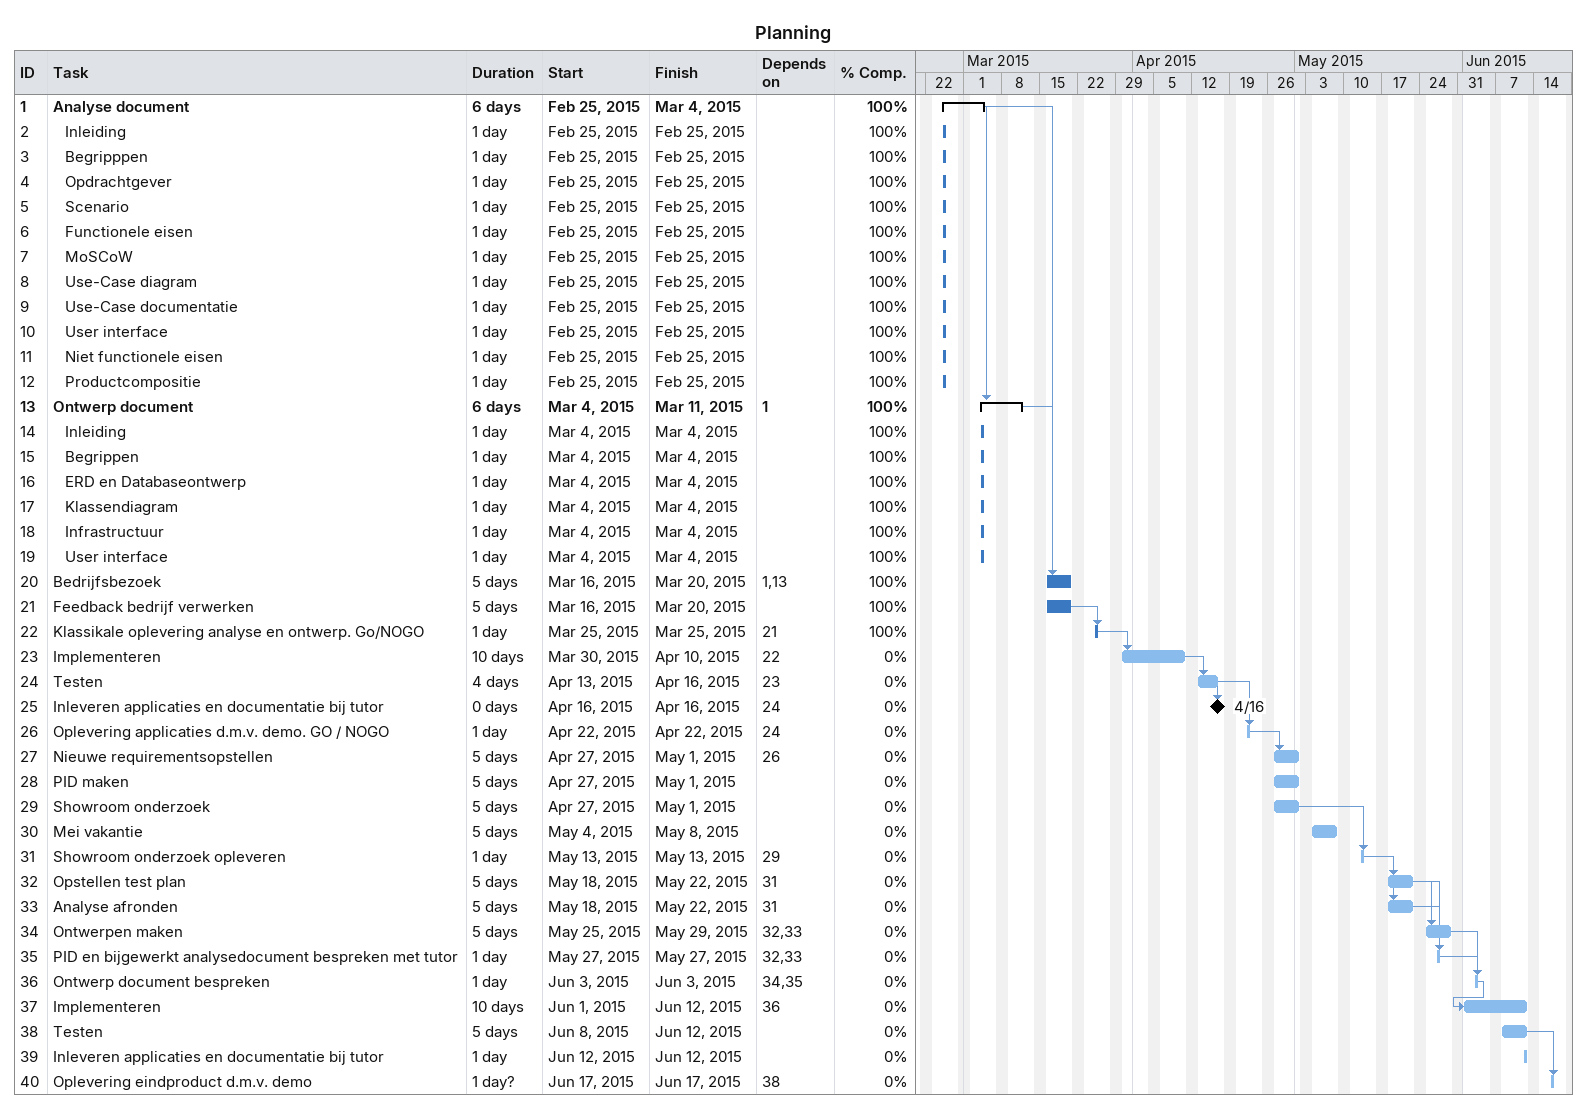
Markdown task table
Planning

| ID | Level | Task | Duration | Start | Finish | Predecessors | % complete |
|---|---|---|---|---|---|---|---|
| 1 | 1 | **Analyse document** | 6d | 2015-02-25 | 2015-03-04 |  | 100 |
| 2 | 2 | Inleiding | 1d | 2015-02-25 | 2015-02-25 |  | 100 |
| 3 | 2 | Begripppen | 1d | 2015-02-25 | 2015-02-25 |  | 100 |
| 4 | 2 | Opdrachtgever | 1d | 2015-02-25 | 2015-02-25 |  | 100 |
| 5 | 2 | Scenario | 1d | 2015-02-25 | 2015-02-25 |  | 100 |
| 6 | 2 | Functionele eisen | 1d | 2015-02-25 | 2015-02-25 |  | 100 |
| 7 | 2 | MoSCoW | 1d | 2015-02-25 | 2015-02-25 |  | 100 |
| 8 | 2 | Use-Case diagram | 1d | 2015-02-25 | 2015-02-25 |  | 100 |
| 9 | 2 | Use-Case documentatie | 1d | 2015-02-25 | 2015-02-25 |  | 100 |
| 10 | 2 | User interface | 1d | 2015-02-25 | 2015-02-25 |  | 100 |
| 11 | 2 | Niet functionele eisen | 1d | 2015-02-25 | 2015-02-25 |  | 100 |
| 12 | 2 | Productcompositie | 1d | 2015-02-25 | 2015-02-25 |  | 100 |
| 13 | 1 | **Ontwerp document** | 6d | 2015-03-04 | 2015-03-11 | 1 | 100 |
| 14 | 2 | Inleiding | 1d | 2015-03-04 | 2015-03-04 |  | 100 |
| 15 | 2 | Begrippen | 1d | 2015-03-04 | 2015-03-04 |  | 100 |
| 16 | 2 | ERD en Databaseontwerp | 1d | 2015-03-04 | 2015-03-04 |  | 100 |
| 17 | 2 | Klassendiagram | 1d | 2015-03-04 | 2015-03-04 |  | 100 |
| 18 | 2 | Infrastructuur | 1d | 2015-03-04 | 2015-03-04 |  | 100 |
| 19 | 2 | User interface | 1d | 2015-03-04 | 2015-03-04 |  | 100 |
| 20 | 1 | Bedrijfsbezoek | 5d | 2015-03-16 | 2015-03-20 | 1, 13 | 100 |
| 21 | 1 | Feedback bedrijf verwerken | 5d | 2015-03-16 | 2015-03-20 |  | 100 |
| 22 | 1 | Klassikale oplevering analyse en ontwerp. Go/NOGO | 1d | 2015-03-25 | 2015-03-25 | 21 | 100 |
| 23 | 1 | Implementeren | 10d | 2015-03-30 | 2015-04-10 | 22 | 0 |
| 24 | 1 | Testen | 4d | 2015-04-13 | 2015-04-16 | 23 | 0 |
| 25 | 1 | Inleveren applicaties en documentatie bij tutor | 0d | 2015-04-16 | 2015-04-16 | 24 | 0 |
| 26 | 1 | Oplevering applicaties d.m.v. demo. GO / NOGO | 1d | 2015-04-22 | 2015-04-22 | 24 | 0 |
| 27 | 1 | Nieuwe requirementsopstellen | 5d | 2015-04-27 | 2015-05-01 | 26 | 0 |
| 28 | 1 | PID maken | 5d | 2015-04-27 | 2015-05-01 |  | 0 |
| 29 | 1 | Showroom onderzoek | 5d | 2015-04-27 | 2015-05-01 |  | 0 |
| 30 | 1 | Mei vakantie | 5d | 2015-05-04 | 2015-05-08 |  | 0 |
| 31 | 1 | Showroom onderzoek opleveren | 1d | 2015-05-13 | 2015-05-13 | 29 | 0 |
| 32 | 1 | Opstellen test plan | 5d | 2015-05-18 | 2015-05-22 | 31 | 0 |
| 33 | 1 | Analyse afronden | 5d | 2015-05-18 | 2015-05-22 | 31 | 0 |
| 34 | 1 | Ontwerpen maken | 5d | 2015-05-25 | 2015-05-29 | 32, 33 | 0 |
| 35 | 1 | PID en bijgewerkt analysedocument bespreken met tutor | 1d | 2015-05-27 | 2015-05-27 | 32, 33 | 0 |
| 36 | 1 | Ontwerp document bespreken | 1d | 2015-06-03 | 2015-06-03 | 34, 35 | 0 |
| 37 | 1 | Implementeren | 10d | 2015-06-01 | 2015-06-12 | 36 | 0 |
| 38 | 1 | Testen | 5d | 2015-06-08 | 2015-06-12 |  | 0 |
| 39 | 1 | Inleveren applicaties en documentatie bij tutor | 1d | 2015-06-12 | 2015-06-12 |  | 0 |
| 40 | 1 | Oplevering eindproduct d.m.v. demo | 1d? | 2015-06-17 | 2015-06-17 | 38 | 0 |
